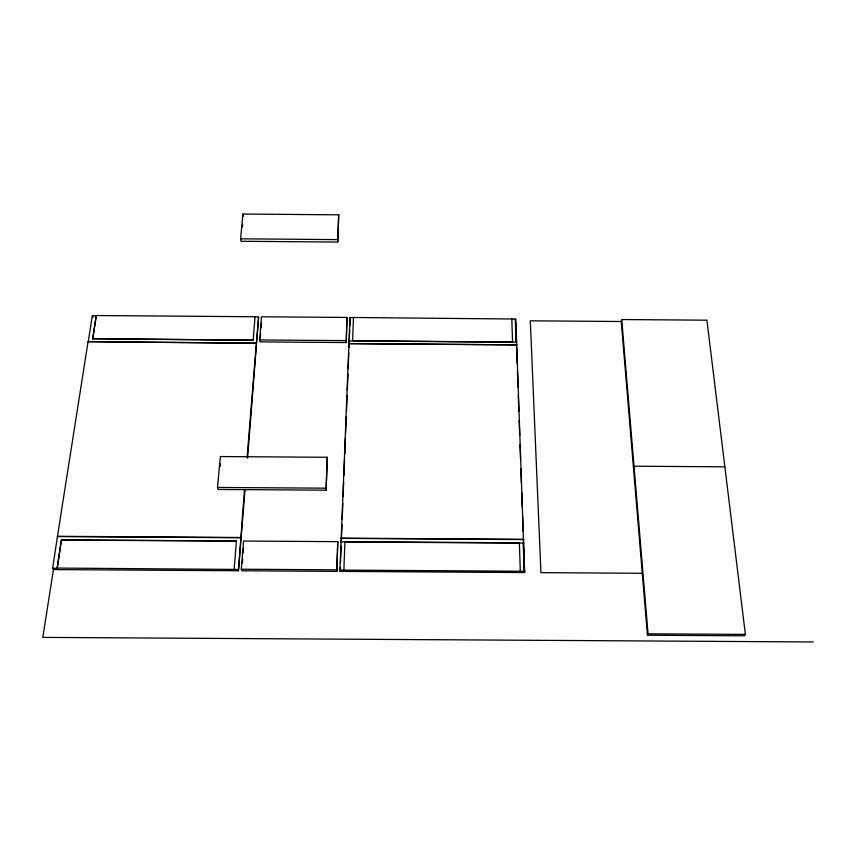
<?xml version="1.0" encoding="UTF-8"?>
<svg xmlns="http://www.w3.org/2000/svg" width="856" height="856" viewBox="0 0 856 856"><rect width="100%" height="100%" fill="white"/><g stroke="black" fill="none" stroke-linecap="round" stroke-linejoin="round"><path stroke-width="1.28" d="M511.813 318.7L512.551 342.165L352.597 340.656L353.485 317.49L515.836 319.042L524.589 572.557L340.121 571.391L340.281 567.4M340.431 563.398L341.127 546.064M341.287 542.062L341.972 524.739M342.186 519.399L342.817 503.403M343.085 496.748L343.663 482.078M343.93 475.412L344.561 459.415M344.775 454.087L345.407 438.09M345.621 432.751L346.252 416.754M346.466 411.426L347.108 395.429M347.311 390.101L347.953 374.104M348.167 368.765L348.799 352.768M349.013 347.44L349.697 330.106M349.858 326.115L349.986 317.779L353.485 317.49M349.986 317.779L339.95 570.085L343.866 570.107L344.915 541.698L519.389 542.822L520.298 571.22L524.824 571.252M336.825 571.369L337.778 541.655L243.543 541.046L241.296 569.219L241.745 570.781L336.825 571.369L337.778 541.655M346.22 342.56L347.001 317.437L261.508 316.784L259.646 339.96L260.021 341.908L346.22 342.56L347.001 317.437M326.093 490.178L327.281 457.286L220.377 456.548L217.499 487.449L218.087 489.461L326.093 490.178L327.281 457.286M337.745 242.055L338.709 214.824L242.901 214.043L240.6 238.824L241.06 241.274L337.745 242.055L338.709 214.824M242.355 563.109L242.665 559.268M243.179 552.88L243.586 547.765M260.32 338.056L260.631 334.204M261.144 327.773L261.562 322.626M88.072 341.651L256.468 343.224L88.072 341.651L57.47 536.305L52.633 568.277L53.425 569.593L238.45 570.759L244.474 489.514M247.084 457.532L256.415 342.914M256.468 343.224L258.598 317.073L255.024 316.741L96.268 315.532L92.662 338.709L253.162 340.217L255.024 316.741M238.45 570.759L245.019 489.846M247.598 458.014L258.598 317.073M238.064 569.443L234.137 569.422L236.406 541.003L61.407 539.869L57.181 568.309L52.633 568.277M220.227 466.338L220.463 463.759M242.387 226.958L242.623 224.347M57.181 568.309L61.407 539.869M92.79 339.019L96.268 315.532M88.2 341.961L92.309 315.81L96.386 315.843M53.532 568.93L42.8 637.388L813.2 641.957M520.298 571.22L343.866 570.107M621.253 321.514L621.734 319.534L706.906 320.187L745.383 634.392L744.506 635.805L647.446 635.227L621.253 321.514L530.303 320.818L540.928 572.653L642.268 573.295M633.472 467.943L634.018 466.199L724.861 466.82M647.446 635.227L648.056 633.804L621.734 319.534M217.499 487.449L325.826 488.177M57.47 536.305L240.568 537.493M341.18 538.146L523.733 539.323M57.62 536.562L240.643 537.75M341.212 538.392L523.69 539.58M61.557 540.125L236.406 541.003M341.073 541.923L523.819 543.1M57.031 568.063L234.137 569.422M241.296 569.219L336.622 569.818M648.056 633.804L745.383 634.392M240.6 238.824L337.542 239.605M92.662 338.709L253.162 340.217M259.646 339.96L346.049 340.613M349.066 340.934L516.66 342.197M92.309 315.81L92.94 317.49M242.901 214.043L243.35 216.536M339.95 570.085L340.121 571.391M515.729 323.365L516.35 340.688M516.585 347.354L517.152 363.351M517.431 371.344L518.008 387.329M518.287 395.322L518.854 411.319M519.185 420.649L519.71 435.308M520.041 444.628L520.555 459.287M520.887 468.617L521.411 483.276M521.743 492.607L522.267 507.255M522.599 516.585L523.112 531.244M523.444 540.575L524.011 556.561M524.3 564.553L524.589 572.557M515.28 319.031L516.104 342.186M523.209 543.1L524.204 571.241M516.799 344.861L348.927 343.609L516.799 344.861"/></g></svg>
